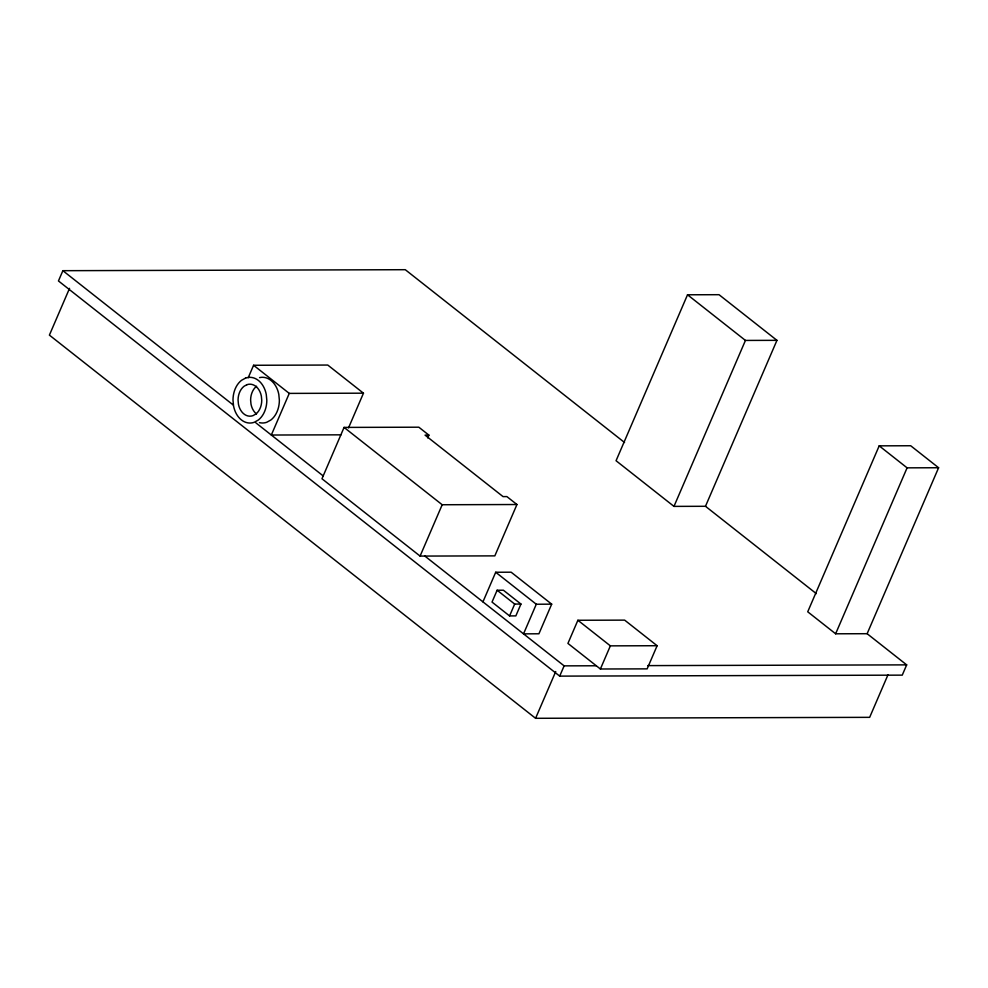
<?xml version="1.0" encoding="UTF-8"?>
<svg xmlns="http://www.w3.org/2000/svg" width="988" height="988" viewBox="0 0 988 988"><rect width="100%" height="100%" fill="white"/><g stroke="black" fill="none" stroke-linecap="round" stroke-linejoin="round"><path stroke-width="1.48" d="M624.54 442.501L405.278 269.699L62.874 270.687L58.453 280.95L559.702 676.125L902.254 675.137L906.675 664.875L867.131 633.703L835.626 633.79L807.727 611.794L879.197 445.847L910.689 445.749L938.6 467.744L867.131 633.703M69.543 288.348L49.4 335.117L535.582 718.301L869.662 717.337L887.965 674.829M248.198 377.762L253.583 365.276L327.769 365.054L363.461 393.187L348.529 427.878M363.461 393.187L289.262 393.397L271.329 435.029L340.996 434.831M428.891 435.128L418.826 427.199L344.071 427.409L321.964 478.76L420.085 556.083L494.827 555.874L516.946 504.522L506.881 496.594L503.053 496.606L425.062 435.14L428.891 435.128L427.693 437.906M420.085 556.083L442.192 504.745L516.946 504.522M482.947 601.865L495.704 572.25L511.142 572.2L551.687 604.15L538.929 633.777L523.541 633.864L536.286 604.248L551.687 604.15M497.125 590.231L492.024 602.075L509.573 615.919L515.847 615.894L520.948 604.051L503.398 590.219L497.125 590.231L514.674 604.063L520.948 604.051M509.573 615.919L514.674 604.063M705.481 506.288L776.951 340.341L719.029 294.696L687.525 294.782L616.055 460.729L673.977 506.387L705.481 506.288L816.335 593.665M535.582 718.301L555.725 671.544M577.894 620.266L567.927 643.41L600.395 669L647.152 668.864L657.119 645.72L624.651 620.131L577.894 620.266L610.362 645.856L657.119 645.72M559.702 676.125L564.123 665.863L596.307 665.776M600.395 669L610.362 645.856M673.977 506.387L745.446 340.428L776.951 340.341M835.626 633.79L907.095 467.843L938.6 467.744M647.683 665.616L906.675 664.875M687.525 294.782L745.446 340.428M879.197 445.847L907.095 467.843M344.071 427.409L442.192 504.745M253.583 365.276L289.262 393.397M495.704 572.25L536.286 604.248M62.874 270.687L233.23 404.994M255.867 422.839L323.162 475.895M424.865 556.071L564.123 665.863M256.497 413.972A16.006 11.844 89.8 0 1 251.001 404.216L250.619 400.078A16.006 11.844 89.8 0 1 256.571 386.246M259.461 422.642A22.86 16.919 89.8 0 0 266.785 422.259L270.86 420.011A22.86 16.919 89.8 0 0 279.369 400.264L278.801 394.336A22.86 16.919 89.8 0 0 259.56 377.614M245.58 378.071L241.492 380.331A22.86 16.919 89.8 0 0 232.995 400.078L233.551 405.994A22.86 16.919 89.8 0 0 254.237 422.296L258.313 420.036A22.86 16.919 89.8 0 0 266.822 400.288L266.254 394.373A22.86 16.919 89.8 0 0 245.58 378.071M246.877 384.703L244.024 386.283A16.006 11.844 89.8 0 0 238.059 400.103L238.454 404.253A16.006 11.844 89.8 0 0 252.928 415.664L255.793 414.083A16.006 11.844 89.8 0 0 261.746 400.264L261.351 396.114A16.006 11.844 89.8 0 0 246.877 384.703"/></g></svg>
